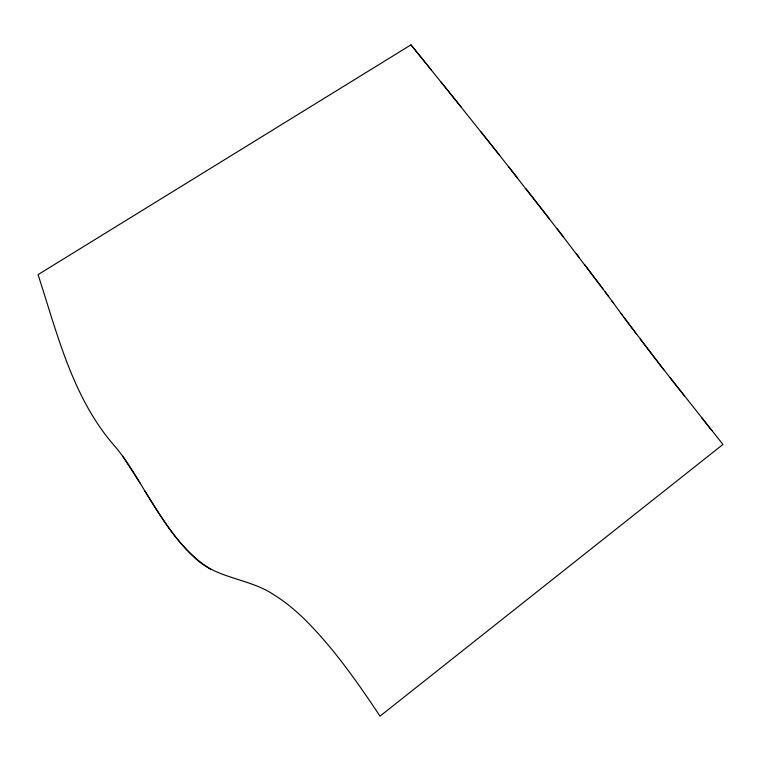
<?xml version="1.0" encoding="UTF-8"?>
<svg xmlns="http://www.w3.org/2000/svg" width="761" height="761" viewBox="0 0 761 761"><rect width="100%" height="100%" fill="white"/><g stroke="black" fill="none" stroke-linecap="round" stroke-linejoin="round"><path stroke-width="1.14" d="M431.106 69.67L410.969 44.861L38.05 274.645C57.36 333.832 72.59 398.193 114.74 446.127C129.56 463.506 140.1 483.92 152.324 503.097C164.347 522.151 177.047 541.138 193.617 556.586C215.23 578.845 249.085 577.951 273.941 594.817A137.218 54.725 57 0 1 305.627 620.291C334.288 649.019 357.575 682.493 380.034 716.139L722.95 444.453L661.062 366.212L624.03 317.489M210.654 569.171C180.842 551.059 162.94 519.715 144.866 490.959M410.969 44.861L461.214 107.082M441.199 82.159L499.625 155.33L563.72 237.327M480.781 131.586L499.625 155.33M701.937 418.055L711.944 430.65M508.7 166.821L517.509 178.007M684.539 396.101L670.165 377.846M663.953 369.913L640.267 339.225M556.881 228.471L603.169 289.228M576.286 253.698L579.197 257.503M584.743 264.771L587.368 268.233A218.826 4.414 51.7 0 1 594.693 277.917A222.906 4.48 51.7 0 1 601.19 286.564L608.648 296.6M636.634 334.412L621.1 313.513M605.071 291.777L613.575 303.278M611.987 301.118L622.565 315.501M122.806 456.315L140.129 483.168M526.032 188.861A194.312 3.995 51.7 0 1 549.68 219.178"/></g></svg>
